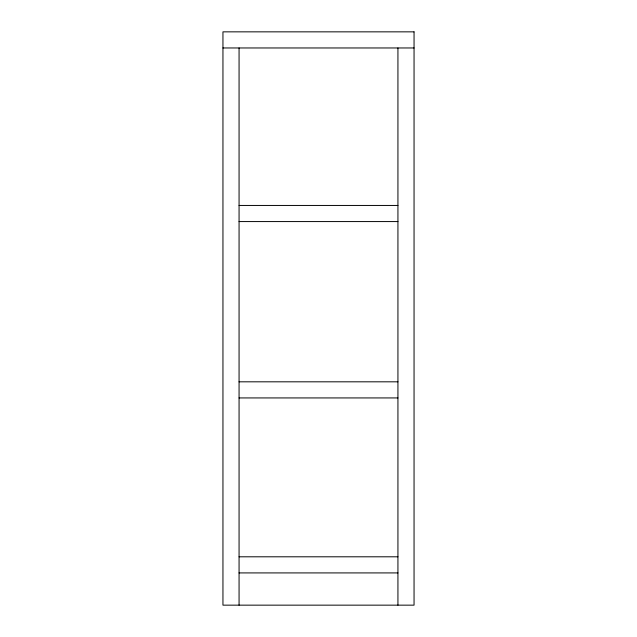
<?xml version="1.0" encoding="UTF-8"?>
<svg xmlns="http://www.w3.org/2000/svg" width="637" height="637" viewBox="0 0 637 637"><rect width="100%" height="100%" fill="white"/><g stroke="black" fill="none" stroke-linecap="round" stroke-linejoin="round"><path stroke-width="0.96" d="M222.95 47.966L414.05 47.966M239.066 205.448L397.934 205.448M239.066 221.572L397.934 221.572M239.066 381.818L397.934 381.818M239.066 397.934L397.934 397.934M239.066 556.802L397.934 556.802M239.066 572.918L397.934 572.918M397.934 47.966L397.934 605.15M239.066 47.966L239.066 605.15M414.05 31.85L222.95 31.85L222.95 605.15L414.05 605.15L414.05 31.85"/></g></svg>
